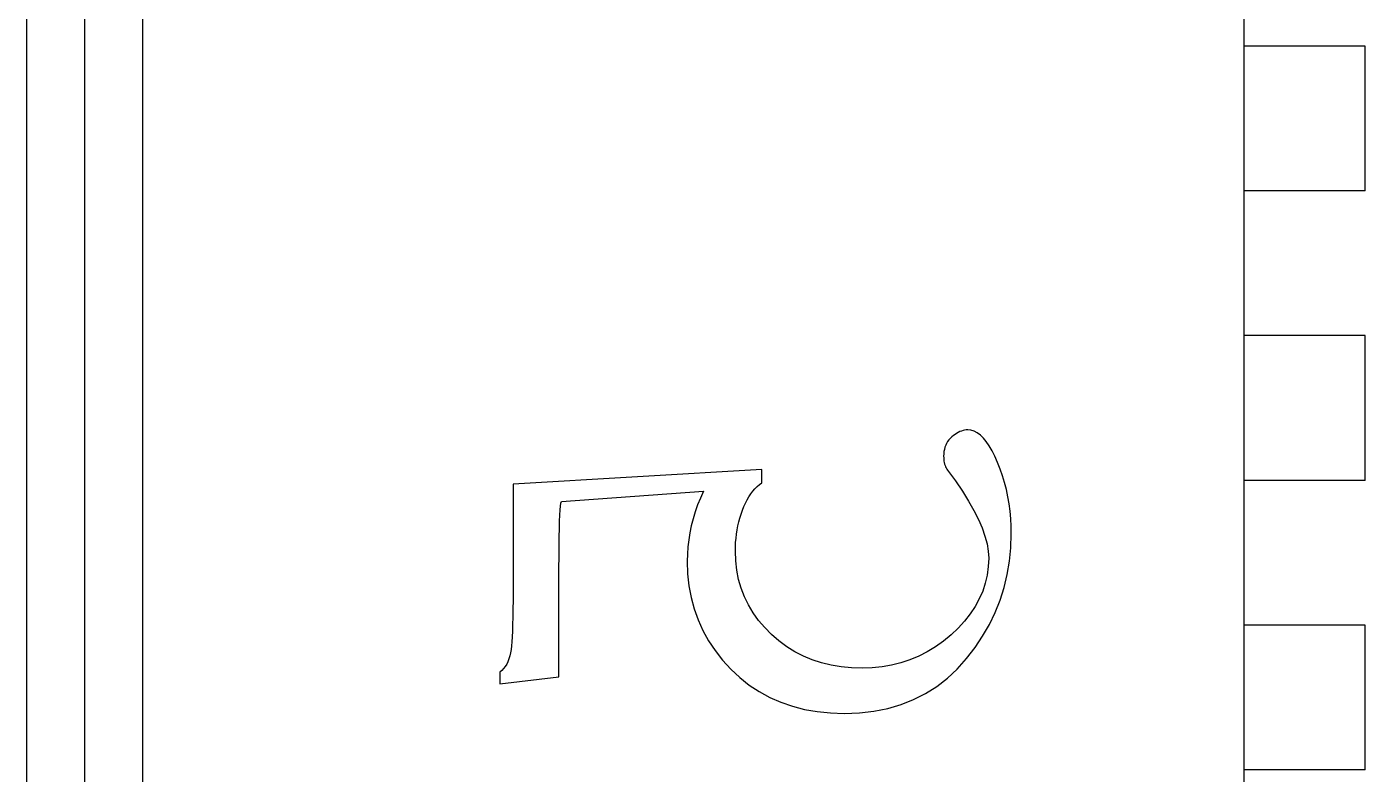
# Model space of a CAD drawing. Header units: millimetres. Extents: x -105 to 105, y -148 to 148.
# Drawn here: x -12.57 to -7.951, y 44.442 to 47.024 of the extents above; entities that cross this region are included whole.
import ezdxf

# ---------------------------------------------------------------- set-up
doc = ezdxf.new("R2010")
doc.units = ezdxf.units.MM
doc.layers.get('0').update_dxf_attribs({"lineweight": 18})

msp = doc.modelspace()

# ---------------------------------------------------------------- linework, layer by layer
at = {"color": 7, "lineweight": 30, "ltscale": 0.365}
for p, q in [((-12.3698, 39.6572), (-12.3698, 54.2572)), ((-12.1698, 39.6572), (-12.1698, 54.2572))]:
    msp.add_line(p, q, dxfattribs=at)
at = {"color": 7, "lineweight": 30, "ltscale": 0.36}
msp.add_line((-12.5698, 39.7572), (-12.5698, 54.1572), dxfattribs=at)
at = {"color": 7, "lineweight": 30, "ltscale": 0.3}
msp.add_line((-8.3698, 52.9572), (-8.3698, 40.9572), dxfattribs=at)
at = {"color": 7, "lineweight": 30, "ltscale": 0.010481}
for p, q in [((-7.9506, 46.9572), (-8.3698, 46.9572)), ((-7.9506, 46.4572), (-8.3698, 46.4572)), ((-7.9506, 45.9572), (-8.3698, 45.9572)), ((-7.9506, 45.4572), (-8.3698, 45.4572)), ((-7.9506, 44.9572), (-8.3698, 44.9572)), ((-7.9506, 44.4572), (-8.3698, 44.4572))]:
    msp.add_line(p, q, dxfattribs=at)
at = {"color": 7, "lineweight": 30, "ltscale": 0.0125}
for p, q in [((-7.9506, 46.4572), (-7.9506, 46.9572)), ((-7.9506, 45.4572), (-7.9506, 45.9572)), ((-7.9506, 44.4572), (-7.9506, 44.9572))]:
    msp.add_line(p, q, dxfattribs=at)
at = {"color": 7, "lineweight": 30, "ltscale": 0.000178542}
msp.add_line((-9.3875, 45.5969), (-9.3917, 45.5911), dxfattribs=at)
at = {"color": 7, "lineweight": 30, "ltscale": 0.000180224}
msp.add_line((-9.3827, 45.6023), (-9.3875, 45.5969), dxfattribs=at)
at = {"color": 7, "lineweight": 30, "ltscale": 0.000183241}
msp.add_line((-9.3774, 45.6073), (-9.3827, 45.6023), dxfattribs=at)
at = {"color": 7, "lineweight": 30, "ltscale": 0.000181238}
msp.add_line((-9.3718, 45.6119), (-9.3774, 45.6073), dxfattribs=at)
at = {"color": 7, "lineweight": 30, "ltscale": 0.000173887}
msp.add_line((-9.3661, 45.616), (-9.3718, 45.6119), dxfattribs=at)
at = {"color": 7, "lineweight": 30, "ltscale": 0.000165694}
msp.add_line((-9.3606, 45.6196), (-9.3661, 45.616), dxfattribs=at)
at = {"color": 7, "lineweight": 30, "ltscale": 0.000158886}
msp.add_line((-9.3551, 45.6227), (-9.3606, 45.6196), dxfattribs=at)
at = {"color": 7, "lineweight": 30, "ltscale": 0.000153133}
msp.add_line((-9.3495, 45.6254), (-9.3551, 45.6227), dxfattribs=at)
at = {"color": 7, "lineweight": 30, "ltscale": 0.000147696}
msp.add_line((-9.344, 45.6276), (-9.3495, 45.6254), dxfattribs=at)
at = {"color": 7, "lineweight": 30, "ltscale": 0.00014298}
msp.add_line((-9.3386, 45.6293), (-9.344, 45.6276), dxfattribs=at)
at = {"color": 7, "lineweight": 30, "ltscale": 0.000139066}
msp.add_line((-9.3332, 45.6305), (-9.3386, 45.6293), dxfattribs=at)
at = {"color": 7, "lineweight": 30, "ltscale": 0.000136276}
msp.add_line((-9.3278, 45.6312), (-9.3332, 45.6305), dxfattribs=at)
at = {"color": 7, "lineweight": 30, "ltscale": 0.000134407}
msp.add_line((-9.3224, 45.6314), (-9.3278, 45.6312), dxfattribs=at)
at = {"color": 7, "lineweight": 30, "ltscale": 0.00028064}
msp.add_line((-9.3112, 45.6303), (-9.3224, 45.6314), dxfattribs=at)
at = {"color": 7, "lineweight": 30, "ltscale": 0.000287362}
msp.add_line((-9.3002, 45.6269), (-9.3112, 45.6303), dxfattribs=at)
at = {"color": 7, "lineweight": 30, "ltscale": 0.000303885}
msp.add_line((-9.2895, 45.6213), (-9.3002, 45.6269), dxfattribs=at)
at = {"color": 7, "lineweight": 30, "ltscale": 0.000330738}
msp.add_line((-9.2788, 45.6134), (-9.2895, 45.6213), dxfattribs=at)
at = {"color": 7, "lineweight": 30, "ltscale": 0.000363235}
msp.add_line((-9.2684, 45.6033), (-9.2788, 45.6134), dxfattribs=at)
at = {"color": 7, "lineweight": 30, "ltscale": 0.000401924}
msp.add_line((-9.2582, 45.5909), (-9.2684, 45.6033), dxfattribs=at)
at = {"color": 7, "lineweight": 30, "ltscale": 0.000210111}
msp.add_line((-9.4052, 45.5486), (-9.4055, 45.5402), dxfattribs=at)
at = {"color": 7, "lineweight": 30, "ltscale": 0.000201408}
msp.add_line((-9.4044, 45.5567), (-9.4052, 45.5486), dxfattribs=at)
at = {"color": 7, "lineweight": 30, "ltscale": 0.000194312}
msp.add_line((-9.403, 45.5643), (-9.4044, 45.5567), dxfattribs=at)
at = {"color": 7, "lineweight": 30, "ltscale": 0.000188214}
msp.add_line((-9.401, 45.5716), (-9.403, 45.5643), dxfattribs=at)
at = {"color": 7, "lineweight": 30, "ltscale": 0.000183506}
msp.add_line((-9.3985, 45.5785), (-9.401, 45.5716), dxfattribs=at)
at = {"color": 7, "lineweight": 30, "ltscale": 0.000180694}
msp.add_line((-9.3954, 45.585), (-9.3985, 45.5785), dxfattribs=at)
at = {"color": 7, "lineweight": 30, "ltscale": 0.000178601}
msp.add_line((-9.3917, 45.5911), (-9.3954, 45.585), dxfattribs=at)
at = {"color": 7, "lineweight": 30, "ltscale": 0.000443819}
msp.add_line((-9.2481, 45.5762), (-9.2582, 45.5909), dxfattribs=at)
at = {"color": 7, "lineweight": 30, "ltscale": 0.000489096}
msp.add_line((-9.2383, 45.5593), (-9.2481, 45.5762), dxfattribs=at)
at = {"color": 7, "lineweight": 30, "ltscale": 0.000536023}
msp.add_line((-9.2286, 45.5402), (-9.2383, 45.5593), dxfattribs=at)
at = {"color": 7, "lineweight": 30, "ltscale": 0.0001448}
msp.add_line((-9.4055, 45.5402), (-9.4054, 45.5345), dxfattribs=at)
at = {"color": 7, "lineweight": 30, "ltscale": 0.00013978}
msp.add_line((-9.4054, 45.5345), (-9.405, 45.5289), dxfattribs=at)
at = {"color": 7, "lineweight": 30, "ltscale": 0.000135133}
msp.add_line((-9.405, 45.5289), (-9.4043, 45.5235), dxfattribs=at)
at = {"color": 7, "lineweight": 30, "ltscale": 0.0001309}
msp.add_line((-9.4043, 45.5235), (-9.4034, 45.5184), dxfattribs=at)
at = {"color": 7, "lineweight": 30, "ltscale": 0.000126942}
msp.add_line((-9.4034, 45.5184), (-9.4022, 45.5134), dxfattribs=at)
at = {"color": 7, "lineweight": 30, "ltscale": 0.000123842}
msp.add_line((-9.4022, 45.5134), (-9.4007, 45.5087), dxfattribs=at)
at = {"color": 7, "lineweight": 30, "ltscale": 0.000120644}
msp.add_line((-9.4007, 45.5087), (-9.399, 45.5042), dxfattribs=at)
at = {"color": 7, "lineweight": 30, "ltscale": 0.000118431}
msp.add_line((-9.399, 45.5042), (-9.3969, 45.4999), dxfattribs=at)
at = {"color": 7, "lineweight": 30, "ltscale": 0.000116825}
msp.add_line((-9.3969, 45.4999), (-9.3946, 45.4958), dxfattribs=at)
at = {"color": 7, "lineweight": 30, "ltscale": 0.000585266}
msp.add_line((-9.2191, 45.5188), (-9.2286, 45.5402), dxfattribs=at)
at = {"color": 7, "lineweight": 30, "ltscale": 0.000610667}
msp.add_line((-9.2102, 45.4961), (-9.2191, 45.5188), dxfattribs=at)
at = {"color": 7, "lineweight": 30, "ltscale": 0.021492}
msp.add_line((-10.033, 45.4947), (-10.8912, 45.4437), dxfattribs=at)
at = {"color": 7, "lineweight": 30, "ltscale": 0.00114}
msp.add_line((-10.033, 45.4491), (-10.033, 45.4947), dxfattribs=at)
at = {"color": 7, "lineweight": 30, "ltscale": 0.000115432}
msp.add_line((-9.3946, 45.4958), (-9.3921, 45.492), dxfattribs=at)
at = {"color": 7, "lineweight": 30, "ltscale": 0.001142}
msp.add_line((-9.3921, 45.492), (-9.3651, 45.4552), dxfattribs=at)
at = {"color": 7, "lineweight": 30, "ltscale": 0.001071}
msp.add_line((-9.3651, 45.4552), (-9.3409, 45.4198), dxfattribs=at)
at = {"color": 7, "lineweight": 30, "ltscale": 0.000612781}
msp.add_line((-9.2022, 45.4729), (-9.2102, 45.4961), dxfattribs=at)
at = {"color": 7, "lineweight": 30, "ltscale": 0.000615487}
msp.add_line((-9.1952, 45.4493), (-9.2022, 45.4729), dxfattribs=at)
at = {"color": 7, "lineweight": 30, "ltscale": 0.007308}
msp.add_line((-10.8912, 45.4437), (-10.8912, 45.1514), dxfattribs=at)
at = {"color": 7, "lineweight": 30, "ltscale": 0.0123}
msp.add_line((-10.7249, 45.3847), (-10.2342, 45.4196), dxfattribs=at)
at = {"color": 7, "lineweight": 30, "ltscale": 0.000649267}
msp.add_line((-10.2342, 45.4196), (-10.2449, 45.3959), dxfattribs=at)
at = {"color": 7, "lineweight": 30, "ltscale": 0.000296085}
msp.add_line((-10.0778, 45.4006), (-10.0713, 45.4105), dxfattribs=at)
at = {"color": 7, "lineweight": 30, "ltscale": 0.000286102}
msp.add_line((-10.0713, 45.4105), (-10.0644, 45.4197), dxfattribs=at)
at = {"color": 7, "lineweight": 30, "ltscale": 0.000278837}
msp.add_line((-10.0644, 45.4197), (-10.0571, 45.4281), dxfattribs=at)
at = {"color": 7, "lineweight": 30, "ltscale": 0.000271227}
msp.add_line((-10.0571, 45.4281), (-10.0495, 45.4358), dxfattribs=at)
at = {"color": 7, "lineweight": 30, "ltscale": 0.000265932}
msp.add_line((-10.0495, 45.4358), (-10.0414, 45.4428), dxfattribs=at)
at = {"color": 7, "lineweight": 30, "ltscale": 0.000261803}
msp.add_line((-10.0414, 45.4428), (-10.033, 45.4491), dxfattribs=at)
at = {"color": 7, "lineweight": 30, "ltscale": 0.001001}
msp.add_line((-9.3409, 45.4198), (-9.3196, 45.3859), dxfattribs=at)
at = {"color": 7, "lineweight": 30, "ltscale": 0.000619703}
msp.add_line((-9.1891, 45.4253), (-9.1952, 45.4493), dxfattribs=at)
at = {"color": 7, "lineweight": 30, "ltscale": 0.000624942}
msp.add_line((-9.184, 45.4008), (-9.1891, 45.4253), dxfattribs=at)
at = {"color": 7, "lineweight": 30, "ltscale": 0.000343157}
msp.add_line((-10.7291, 45.3549), (-10.7278, 45.3686), dxfattribs=at)
at = {"color": 7, "lineweight": 30, "ltscale": 0.000250321}
msp.add_line((-10.7278, 45.3686), (-10.7265, 45.3785), dxfattribs=at)
at = {"color": 7, "lineweight": 30, "ltscale": 0.00015895}
msp.add_line((-10.7265, 45.3785), (-10.7249, 45.3847), dxfattribs=at)
at = {"color": 7, "lineweight": 30, "ltscale": 0.000632942}
msp.add_line((-10.2545, 45.3722), (-10.2629, 45.3483), dxfattribs=at)
at = {"color": 7, "lineweight": 30, "ltscale": 0.000640156}
msp.add_line((-10.2449, 45.3959), (-10.2545, 45.3722), dxfattribs=at)
at = {"color": 7, "lineweight": 30, "ltscale": 0.000343286}
msp.add_line((-10.1001, 45.3539), (-10.0951, 45.3667), dxfattribs=at)
at = {"color": 7, "lineweight": 30, "ltscale": 0.000330234}
msp.add_line((-10.0951, 45.3667), (-10.0897, 45.3787), dxfattribs=at)
at = {"color": 7, "lineweight": 30, "ltscale": 0.000317833}
msp.add_line((-10.0897, 45.3787), (-10.0839, 45.39), dxfattribs=at)
at = {"color": 7, "lineweight": 30, "ltscale": 0.000306277}
msp.add_line((-10.0839, 45.39), (-10.0778, 45.4006), dxfattribs=at)
at = {"color": 7, "lineweight": 30, "ltscale": 0.00093453}
msp.add_line((-9.3196, 45.3859), (-9.3011, 45.3534), dxfattribs=at)
at = {"color": 7, "lineweight": 30, "ltscale": 0.00063115}
msp.add_line((-9.1797, 45.3759), (-9.184, 45.4008), dxfattribs=at)
at = {"color": 7, "lineweight": 30, "ltscale": 0.000638102}
msp.add_line((-9.1764, 45.3506), (-9.1797, 45.3759), dxfattribs=at)
at = {"color": 7, "lineweight": 30, "ltscale": 0.000623781}
msp.add_line((-10.7317, 45.2914), (-10.731, 45.3163), dxfattribs=at)
at = {"color": 7, "lineweight": 30, "ltscale": 0.000530133}
msp.add_line((-10.731, 45.3163), (-10.7301, 45.3375), dxfattribs=at)
at = {"color": 7, "lineweight": 30, "ltscale": 0.0004366}
msp.add_line((-10.7301, 45.3375), (-10.7291, 45.3549), dxfattribs=at)
at = {"color": 7, "lineweight": 30, "ltscale": 0.000621564}
msp.add_line((-10.2702, 45.3243), (-10.2764, 45.3002), dxfattribs=at)
at = {"color": 7, "lineweight": 30, "ltscale": 0.00062682}
msp.add_line((-10.2629, 45.3483), (-10.2702, 45.3243), dxfattribs=at)
at = {"color": 7, "lineweight": 30, "ltscale": 0.000351795}
msp.add_line((-10.1124, 45.3136), (-10.1088, 45.3272), dxfattribs=at)
at = {"color": 7, "lineweight": 30, "ltscale": 0.000351139}
msp.add_line((-10.1088, 45.3272), (-10.1047, 45.3406), dxfattribs=at)
at = {"color": 7, "lineweight": 30, "ltscale": 0.000349974}
msp.add_line((-10.1047, 45.3406), (-10.1001, 45.3539), dxfattribs=at)
at = {"color": 7, "lineweight": 30, "ltscale": 0.00086852}
msp.add_line((-9.3011, 45.3534), (-9.2855, 45.3224), dxfattribs=at)
at = {"color": 7, "lineweight": 30, "ltscale": 0.000805617}
msp.add_line((-9.2855, 45.3224), (-9.2727, 45.2928), dxfattribs=at)
at = {"color": 7, "lineweight": 30, "ltscale": 0.000646215}
msp.add_line((-9.1741, 45.3249), (-9.1764, 45.3506), dxfattribs=at)
at = {"color": 7, "lineweight": 30, "ltscale": 0.000655352}
msp.add_line((-9.1727, 45.2987), (-9.1741, 45.3249), dxfattribs=at)
at = {"color": 7, "lineweight": 30, "ltscale": 0.000717676}
msp.add_line((-10.7323, 45.2627), (-10.7317, 45.2914), dxfattribs=at)
at = {"color": 7, "lineweight": 30, "ltscale": 0.000615223}
msp.add_line((-10.2815, 45.276), (-10.2854, 45.2518), dxfattribs=at)
at = {"color": 7, "lineweight": 30, "ltscale": 0.000617938}
msp.add_line((-10.2764, 45.3002), (-10.2815, 45.276), dxfattribs=at)
at = {"color": 7, "lineweight": 30, "ltscale": 0.000361686}
msp.add_line((-10.1221, 45.2573), (-10.1204, 45.2716), dxfattribs=at)
at = {"color": 7, "lineweight": 30, "ltscale": 0.000358313}
msp.add_line((-10.1204, 45.2716), (-10.1182, 45.2858), dxfattribs=at)
at = {"color": 7, "lineweight": 30, "ltscale": 0.000356049}
msp.add_line((-10.1182, 45.2858), (-10.1155, 45.2998), dxfattribs=at)
at = {"color": 7, "lineweight": 30, "ltscale": 0.000353689}
msp.add_line((-10.1155, 45.2998), (-10.1124, 45.3136), dxfattribs=at)
at = {"color": 7, "lineweight": 30, "ltscale": 0.000745927}
msp.add_line((-9.2727, 45.2928), (-9.2628, 45.2646), dxfattribs=at)
at = {"color": 7, "lineweight": 30, "ltscale": 0.001194}
msp.add_line((-9.1738, 45.2243), (-9.1722, 45.2721), dxfattribs=at)
at = {"color": 7, "lineweight": 30, "ltscale": 0.000665204}
msp.add_line((-9.1722, 45.2721), (-9.1727, 45.2987), dxfattribs=at)
at = {"color": 7, "lineweight": 30, "ltscale": 0.000904867}
msp.add_line((-10.7329, 45.194), (-10.7327, 45.2302), dxfattribs=at)
at = {"color": 7, "lineweight": 30, "ltscale": 0.000811256}
msp.add_line((-10.7327, 45.2302), (-10.7323, 45.2627), dxfattribs=at)
at = {"color": 7, "lineweight": 30, "ltscale": 0.000614319}
msp.add_line((-10.2882, 45.2273), (-10.2899, 45.2028), dxfattribs=at)
at = {"color": 7, "lineweight": 30, "ltscale": 0.000614185}
msp.add_line((-10.2854, 45.2518), (-10.2882, 45.2273), dxfattribs=at)
at = {"color": 7, "lineweight": 30, "ltscale": 0.000373127}
msp.add_line((-10.1242, 45.2131), (-10.124, 45.228), dxfattribs=at)
at = {"color": 7, "lineweight": 30, "ltscale": 0.000368764}
msp.add_line((-10.124, 45.228), (-10.1233, 45.2427), dxfattribs=at)
at = {"color": 7, "lineweight": 30, "ltscale": 0.000364946}
msp.add_line((-10.1233, 45.2427), (-10.1221, 45.2573), dxfattribs=at)
at = {"color": 7, "lineweight": 30, "ltscale": 0.000690282}
msp.add_line((-9.2628, 45.2646), (-9.2557, 45.238), dxfattribs=at)
at = {"color": 7, "lineweight": 30, "ltscale": 0.000639928}
msp.add_line((-9.2557, 45.238), (-9.2514, 45.2127), dxfattribs=at)
at = {"color": 7, "lineweight": 30, "ltscale": 0.001173}
msp.add_line((-9.1784, 45.1776), (-9.1738, 45.2243), dxfattribs=at)
at = {"color": 7, "lineweight": 30, "ltscale": 0.000999072}
msp.add_line((-10.733, 45.1541), (-10.7329, 45.194), dxfattribs=at)
at = {"color": 7, "lineweight": 30, "ltscale": 0.000615655}
msp.add_line((-10.2899, 45.2028), (-10.2905, 45.1782), dxfattribs=at)
at = {"color": 7, "lineweight": 30, "ltscale": 0.001083}
msp.add_line((-10.2905, 45.1782), (-10.289, 45.1349), dxfattribs=at)
at = {"color": 7, "lineweight": 30, "ltscale": 0.000844962}
msp.add_line((-10.123, 45.1793), (-10.1242, 45.2131), dxfattribs=at)
at = {"color": 7, "lineweight": 30, "ltscale": 0.000822203}
msp.add_line((-10.1193, 45.1466), (-10.123, 45.1793), dxfattribs=at)
at = {"color": 7, "lineweight": 30, "ltscale": 0.000595746}
msp.add_line((-9.2514, 45.2127), (-9.25, 45.1889), dxfattribs=at)
at = {"color": 7, "lineweight": 30, "ltscale": 0.000742841}
msp.add_line((-9.25, 45.1889), (-9.2513, 45.1593), dxfattribs=at)
at = {"color": 7, "lineweight": 30, "ltscale": 0.001158}
msp.add_line((-9.1861, 45.132), (-9.1784, 45.1776), dxfattribs=at)
at = {"color": 7, "lineweight": 30, "ltscale": 0.000971605}
msp.add_line((-10.8912, 45.1514), (-10.8913, 45.1125), dxfattribs=at)
at = {"color": 7, "lineweight": 30, "ltscale": 0.009386}
msp.add_line((-10.733, 44.7786), (-10.733, 45.1541), dxfattribs=at)
at = {"color": 7, "lineweight": 30, "ltscale": 0.001055}
msp.add_line((-10.289, 45.1349), (-10.2845, 45.0929), dxfattribs=at)
at = {"color": 7, "lineweight": 30, "ltscale": 0.000804795}
msp.add_line((-10.113, 45.115), (-10.1193, 45.1466), dxfattribs=at)
at = {"color": 7, "lineweight": 30, "ltscale": 0.000725675}
msp.add_line((-9.2552, 45.1303), (-9.2617, 45.102), dxfattribs=at)
at = {"color": 7, "lineweight": 30, "ltscale": 0.000731153}
msp.add_line((-9.2513, 45.1593), (-9.2552, 45.1303), dxfattribs=at)
at = {"color": 7, "lineweight": 30, "ltscale": 0.001147}
msp.add_line((-9.1969, 45.0874), (-9.1861, 45.132), dxfattribs=at)
at = {"color": 7, "lineweight": 30, "ltscale": 0.000902947}
msp.add_line((-10.8913, 45.1125), (-10.8914, 45.0764), dxfattribs=at)
at = {"color": 7, "lineweight": 30, "ltscale": 0.001033}
msp.add_line((-10.2845, 45.0929), (-10.277, 45.0523), dxfattribs=at)
at = {"color": 7, "lineweight": 30, "ltscale": 0.000792612}
msp.add_line((-10.1043, 45.0846), (-10.113, 45.115), dxfattribs=at)
at = {"color": 7, "lineweight": 30, "ltscale": 0.00078635}
msp.add_line((-10.093, 45.0552), (-10.1043, 45.0846), dxfattribs=at)
at = {"color": 7, "lineweight": 30, "ltscale": 0.000726386}
msp.add_line((-9.2617, 45.102), (-9.2708, 45.0744), dxfattribs=at)
at = {"color": 7, "lineweight": 30, "ltscale": 0.001143}
msp.add_line((-9.2107, 45.0438), (-9.1969, 45.0874), dxfattribs=at)
at = {"color": 7, "lineweight": 30, "ltscale": 0.000766246}
msp.add_line((-10.8917, 45.043), (-10.8921, 45.0124), dxfattribs=at)
at = {"color": 7, "lineweight": 30, "ltscale": 0.000834875}
msp.add_line((-10.8914, 45.0764), (-10.8917, 45.043), dxfattribs=at)
at = {"color": 7, "lineweight": 30, "ltscale": 0.001017}
msp.add_line((-10.277, 45.0523), (-10.2665, 45.013), dxfattribs=at)
at = {"color": 7, "lineweight": 30, "ltscale": 0.000785495}
msp.add_line((-10.0793, 45.0269), (-10.093, 45.0552), dxfattribs=at)
at = {"color": 7, "lineweight": 30, "ltscale": 0.000746517}
msp.add_line((-9.2825, 45.0475), (-9.2968, 45.0213), dxfattribs=at)
at = {"color": 7, "lineweight": 30, "ltscale": 0.000733573}
msp.add_line((-9.2708, 45.0744), (-9.2825, 45.0475), dxfattribs=at)
at = {"color": 7, "lineweight": 30, "ltscale": 0.001144}
for p, q in [((-9.2277, 45.0013), (-9.2107, 45.0438)), ((-9.8417, 44.6587), (-9.7961, 44.6541))]:
    msp.add_line(p, q, dxfattribs=at)
at = {"color": 7, "lineweight": 30, "ltscale": 0.000698183}
msp.add_line((-10.8921, 45.0124), (-10.8925, 44.9845), dxfattribs=at)
at = {"color": 7, "lineweight": 30, "ltscale": 0.001007}
msp.add_line((-10.2665, 45.013), (-10.253, 44.9751), dxfattribs=at)
at = {"color": 7, "lineweight": 30, "ltscale": 0.000791178}
msp.add_line((-10.0631, 44.9997), (-10.0793, 45.0269), dxfattribs=at)
at = {"color": 7, "lineweight": 30, "ltscale": 0.000802335}
msp.add_line((-10.0444, 44.9737), (-10.0631, 44.9997), dxfattribs=at)
at = {"color": 7, "lineweight": 30, "ltscale": 0.000788779}
msp.add_line((-9.3137, 44.9958), (-9.3332, 44.971), dxfattribs=at)
at = {"color": 7, "lineweight": 30, "ltscale": 0.000764994}
msp.add_line((-9.2968, 45.0213), (-9.3137, 44.9958), dxfattribs=at)
at = {"color": 7, "lineweight": 30, "ltscale": 0.001152}
for p, q in [((-9.2478, 44.9598), (-9.2277, 45.0013)), ((-9.5091, 44.6999), (-9.468, 44.7207))]:
    msp.add_line(p, q, dxfattribs=at)
at = {"color": 7, "lineweight": 30, "ltscale": 0.000561416}
msp.add_line((-10.8932, 44.9593), (-10.8939, 44.9368), dxfattribs=at)
at = {"color": 7, "lineweight": 30, "ltscale": 0.00062961}
msp.add_line((-10.8925, 44.9845), (-10.8932, 44.9593), dxfattribs=at)
at = {"color": 7, "lineweight": 30, "ltscale": 0.001004}
msp.add_line((-10.253, 44.9751), (-10.2364, 44.9385), dxfattribs=at)
at = {"color": 7, "lineweight": 30, "ltscale": 0.000819362}
msp.add_line((-10.0232, 44.9487), (-10.0444, 44.9737), dxfattribs=at)
at = {"color": 7, "lineweight": 30, "ltscale": 0.000840651}
msp.add_line((-9.9995, 44.9248), (-10.0232, 44.9487), dxfattribs=at)
at = {"color": 7, "lineweight": 30, "ltscale": 0.000851076}
msp.add_line((-9.3553, 44.9469), (-9.3801, 44.9235), dxfattribs=at)
at = {"color": 7, "lineweight": 30, "ltscale": 0.000818064}
msp.add_line((-9.3332, 44.971), (-9.3553, 44.9469), dxfattribs=at)
at = {"color": 7, "lineweight": 30, "ltscale": 0.001164}
msp.add_line((-9.2709, 44.9194), (-9.2478, 44.9598), dxfattribs=at)
at = {"color": 7, "lineweight": 30, "ltscale": 0.000356801}
msp.add_line((-10.8956, 44.9001), (-10.8966, 44.8859), dxfattribs=at)
at = {"color": 7, "lineweight": 30, "ltscale": 0.000425002}
msp.add_line((-10.8946, 44.9171), (-10.8956, 44.9001), dxfattribs=at)
at = {"color": 7, "lineweight": 30, "ltscale": 0.000493258}
msp.add_line((-10.8939, 44.9368), (-10.8946, 44.9171), dxfattribs=at)
at = {"color": 7, "lineweight": 30, "ltscale": 0.001008}
msp.add_line((-10.2364, 44.9385), (-10.2169, 44.9032), dxfattribs=at)
at = {"color": 7, "lineweight": 30, "ltscale": 0.001018}
msp.add_line((-10.2169, 44.9032), (-10.1944, 44.8693), dxfattribs=at)
at = {"color": 7, "lineweight": 30, "ltscale": 0.000846157}
msp.add_line((-9.974, 44.9026), (-9.9995, 44.9248), dxfattribs=at)
at = {"color": 7, "lineweight": 30, "ltscale": 0.000833951}
msp.add_line((-9.9471, 44.8828), (-9.974, 44.9026), dxfattribs=at)
at = {"color": 7, "lineweight": 30, "ltscale": 0.000843042}
msp.add_line((-9.4065, 44.9015), (-9.434, 44.8819), dxfattribs=at)
at = {"color": 7, "lineweight": 30, "ltscale": 0.000858845}
msp.add_line((-9.3801, 44.9235), (-9.4065, 44.9015), dxfattribs=at)
at = {"color": 7, "lineweight": 30, "ltscale": 0.001183}
msp.add_line((-9.2971, 44.88), (-9.2709, 44.9194), dxfattribs=at)
at = {"color": 7, "lineweight": 30, "ltscale": 0.000282222}
msp.add_line((-10.8999, 44.8617), (-10.9025, 44.8507), dxfattribs=at)
at = {"color": 7, "lineweight": 30, "ltscale": 0.000297762}
msp.add_line((-10.8979, 44.8734), (-10.8999, 44.8617), dxfattribs=at)
at = {"color": 7, "lineweight": 30, "ltscale": 0.000314304}
msp.add_line((-10.8966, 44.8859), (-10.8979, 44.8734), dxfattribs=at)
at = {"color": 7, "lineweight": 30, "ltscale": 0.001035}
msp.add_line((-10.1944, 44.8693), (-10.1688, 44.8367), dxfattribs=at)
at = {"color": 7, "lineweight": 30, "ltscale": 0.000827761}
msp.add_line((-9.919, 44.8653), (-9.9471, 44.8828), dxfattribs=at)
at = {"color": 7, "lineweight": 30, "ltscale": 0.000826022}
msp.add_line((-9.8897, 44.8501), (-9.919, 44.8653), dxfattribs=at)
at = {"color": 7, "lineweight": 30, "ltscale": 0.000822747}
msp.add_line((-9.4623, 44.8646), (-9.4916, 44.8497), dxfattribs=at)
at = {"color": 7, "lineweight": 30, "ltscale": 0.000830155}
msp.add_line((-9.434, 44.8819), (-9.4623, 44.8646), dxfattribs=at)
at = {"color": 7, "lineweight": 30, "ltscale": 0.001206}
msp.add_line((-9.3264, 44.8417), (-9.2971, 44.88), dxfattribs=at)
at = {"color": 7, "lineweight": 30, "ltscale": 0.000222776}
msp.add_line((-10.924, 44.807), (-10.9301, 44.8005), dxfattribs=at)
at = {"color": 7, "lineweight": 30, "ltscale": 0.000227207}
msp.add_line((-10.9185, 44.8142), (-10.924, 44.807), dxfattribs=at)
at = {"color": 7, "lineweight": 30, "ltscale": 0.000234452}
msp.add_line((-10.9136, 44.8222), (-10.9185, 44.8142), dxfattribs=at)
at = {"color": 7, "lineweight": 30, "ltscale": 0.000243619}
msp.add_line((-10.9093, 44.8309), (-10.9136, 44.8222), dxfattribs=at)
at = {"color": 7, "lineweight": 30, "ltscale": 0.000255157}
msp.add_line((-10.9056, 44.8404), (-10.9093, 44.8309), dxfattribs=at)
at = {"color": 7, "lineweight": 30, "ltscale": 0.000267717}
msp.add_line((-10.9025, 44.8507), (-10.9056, 44.8404), dxfattribs=at)
at = {"color": 7, "lineweight": 30, "ltscale": 0.001058}
msp.add_line((-10.1688, 44.8367), (-10.1403, 44.8055), dxfattribs=at)
at = {"color": 7, "lineweight": 30, "ltscale": 0.000829831}
msp.add_line((-9.8591, 44.8373), (-9.8897, 44.8501), dxfattribs=at)
at = {"color": 7, "lineweight": 30, "ltscale": 0.000838574}
msp.add_line((-9.8272, 44.8268), (-9.8591, 44.8373), dxfattribs=at)
at = {"color": 7, "lineweight": 30, "ltscale": 0.000853317}
msp.add_line((-9.7941, 44.8186), (-9.8272, 44.8268), dxfattribs=at)
at = {"color": 7, "lineweight": 30, "ltscale": 0.000872125}
msp.add_line((-9.7597, 44.8128), (-9.7941, 44.8186), dxfattribs=at)
at = {"color": 7, "lineweight": 30, "ltscale": 0.000895404}
msp.add_line((-9.724, 44.8093), (-9.7597, 44.8128), dxfattribs=at)
at = {"color": 7, "lineweight": 30, "ltscale": 0.000923618}
msp.add_line((-9.6871, 44.8081), (-9.724, 44.8093), dxfattribs=at)
at = {"color": 7, "lineweight": 30, "ltscale": 0.000873278}
msp.add_line((-9.6522, 44.8093), (-9.6871, 44.8081), dxfattribs=at)
at = {"color": 7, "lineweight": 30, "ltscale": 0.000854314}
msp.add_line((-9.6182, 44.8127), (-9.6522, 44.8093), dxfattribs=at)
at = {"color": 7, "lineweight": 30, "ltscale": 0.000838718}
msp.add_line((-9.5851, 44.8185), (-9.6182, 44.8127), dxfattribs=at)
at = {"color": 7, "lineweight": 30, "ltscale": 0.000828332}
msp.add_line((-9.553, 44.8266), (-9.5851, 44.8185), dxfattribs=at)
at = {"color": 7, "lineweight": 30, "ltscale": 0.000821077}
msp.add_line((-9.5218, 44.837), (-9.553, 44.8266), dxfattribs=at)
at = {"color": 7, "lineweight": 30, "ltscale": 0.000819913}
msp.add_line((-9.4916, 44.8497), (-9.5218, 44.837), dxfattribs=at)
at = {"color": 7, "lineweight": 30, "ltscale": 0.001203}
msp.add_line((-9.3584, 44.8057), (-9.3264, 44.8417), dxfattribs=at)
at = {"color": 7, "lineweight": 30, "ltscale": 0.00021975}
msp.add_line((-10.9301, 44.8005), (-10.9368, 44.7947), dxfattribs=at)
at = {"color": 7, "lineweight": 30, "ltscale": 0.001006}
msp.add_line((-10.9368, 44.7947), (-10.9368, 44.7545), dxfattribs=at)
at = {"color": 7, "lineweight": 30, "ltscale": 0.005131}
msp.add_line((-10.9368, 44.7545), (-10.733, 44.7786), dxfattribs=at)
at = {"color": 7, "lineweight": 30, "ltscale": 0.001061}
msp.add_line((-10.1403, 44.8055), (-10.1094, 44.7764), dxfattribs=at)
at = {"color": 7, "lineweight": 30, "ltscale": 0.001046}
msp.add_line((-10.1094, 44.7764), (-10.0766, 44.7504), dxfattribs=at)
at = {"color": 7, "lineweight": 30, "ltscale": 0.001156}
msp.add_line((-9.4292, 44.7452), (-9.3927, 44.7736), dxfattribs=at)
at = {"color": 7, "lineweight": 30, "ltscale": 0.001175}
msp.add_line((-9.3927, 44.7736), (-9.3584, 44.8057), dxfattribs=at)
at = {"color": 7, "lineweight": 30, "ltscale": 0.001037}
msp.add_line((-10.0766, 44.7504), (-10.042, 44.7275), dxfattribs=at)
at = {"color": 7, "lineweight": 30, "ltscale": 0.001038}
msp.add_line((-10.042, 44.7275), (-10.0056, 44.7076), dxfattribs=at)
at = {"color": 7, "lineweight": 30, "ltscale": 0.001149}
msp.add_line((-9.468, 44.7207), (-9.4292, 44.7452), dxfattribs=at)
at = {"color": 7, "lineweight": 30, "ltscale": 0.001044}
msp.add_line((-10.0056, 44.7076), (-9.9673, 44.6908), dxfattribs=at)
at = {"color": 7, "lineweight": 30, "ltscale": 0.001059}
msp.add_line((-9.9673, 44.6908), (-9.9273, 44.677), dxfattribs=at)
at = {"color": 7, "lineweight": 30, "ltscale": 0.00108}
msp.add_line((-9.9273, 44.677), (-9.8854, 44.6663), dxfattribs=at)
at = {"color": 7, "lineweight": 30, "ltscale": 0.001222}
msp.add_line((-9.6461, 44.6602), (-9.5981, 44.6696), dxfattribs=at)
at = {"color": 7, "lineweight": 30, "ltscale": 0.001188}
msp.add_line((-9.5981, 44.6696), (-9.5525, 44.6828), dxfattribs=at)
at = {"color": 7, "lineweight": 30, "ltscale": 0.001165}
msp.add_line((-9.5525, 44.6828), (-9.5091, 44.6999), dxfattribs=at)
at = {"color": 7, "lineweight": 30, "ltscale": 0.00111}
msp.add_line((-9.8854, 44.6663), (-9.8417, 44.6587), dxfattribs=at)
at = {"color": 7, "lineweight": 30, "ltscale": 0.001185}
msp.add_line((-9.7961, 44.6541), (-9.7488, 44.6526), dxfattribs=at)
at = {"color": 7, "lineweight": 30, "ltscale": 0.001313}
msp.add_line((-9.7488, 44.6526), (-9.6963, 44.6545), dxfattribs=at)
at = {"color": 7, "lineweight": 30, "ltscale": 0.001263}
msp.add_line((-9.6963, 44.6545), (-9.6461, 44.6602), dxfattribs=at)

doc.saveas('drawing.dxf')
